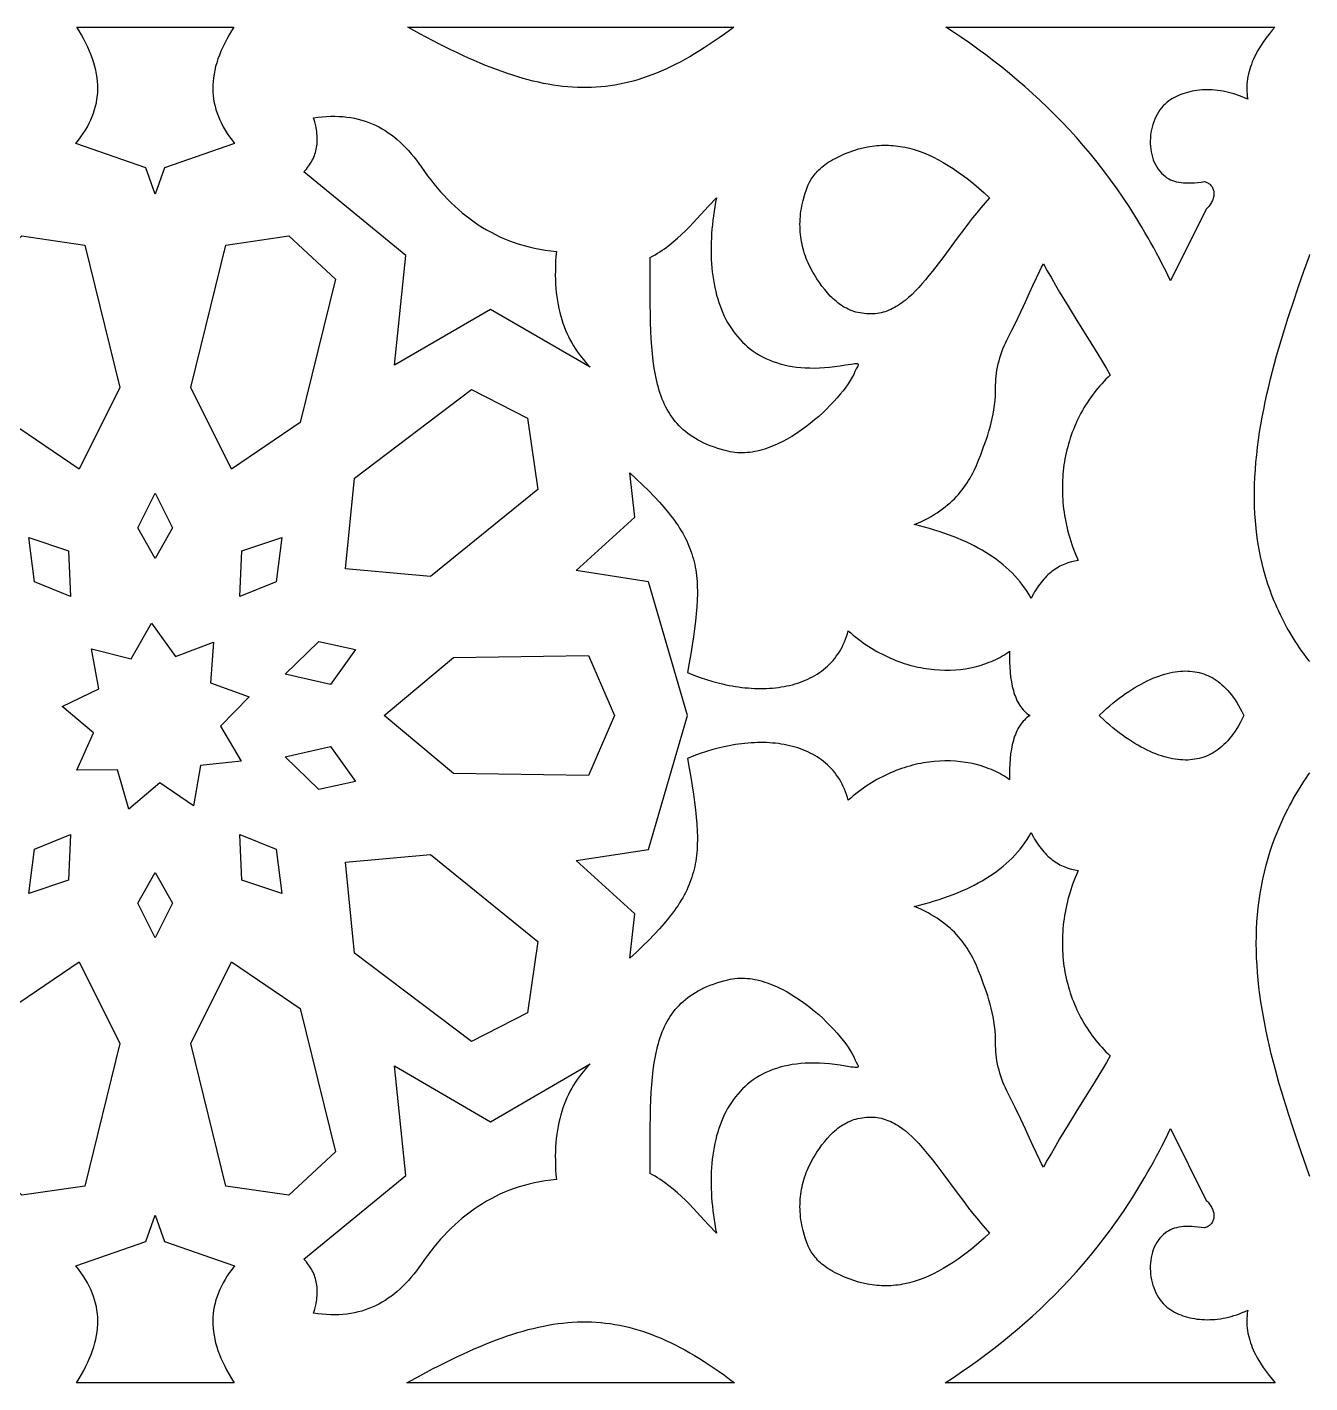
# Model space of a CAD drawing. Extents: x -575 to 575, y -425 to 425.
# Drawn here: x 60.6 to 136.3, y 285 to 365 of the extents above; entities that cross this region are included whole.
import ezdxf

# ---------------------------------------------------------------- set-up
doc = ezdxf.new("R2010")
doc.units = 0
doc.layers.add('LAYER_1', color=18, linetype='CONTINUOUS')

msp = doc.modelspace()

# ---------------------------------------------------------------- linework, layer by layer
at = {"layer": 'LAYER_1'}
for points in [[(72.68, 364.783), (72.535, 364.536), (72.4, 364.293), (72.275, 364.054), (72.161, 363.817), (72.057, 363.583), (71.963, 363.351), (71.879, 363.123), (71.805, 362.897), (71.742, 362.673), (71.688, 362.452), (71.645, 362.232), (71.611, 362.015), (71.588, 361.8), (71.574, 361.587), (71.571, 361.375), (71.578, 361.165), (71.594, 360.957), (71.621, 360.749), (71.657, 360.543), (71.704, 360.339), (71.76, 360.135), (71.826, 359.932), (71.902, 359.73), (71.988, 359.528), (72.083, 359.327), (72.189, 359.127), (72.304, 358.927), (72.429, 358.727), (72.564, 358.527), (72.708, 358.328), (72.863, 358.128), (68.733, 356.693), (68.183, 355.138), (67.632, 356.693), (63.503, 358.128), (63.657, 358.328), (63.801, 358.527), (63.936, 358.727), (64.061, 358.927), (64.176, 359.127), (64.282, 359.327), (64.377, 359.528), (64.463, 359.73), (64.539, 359.932), (64.605, 360.135), (64.662, 360.339), (64.708, 360.543), (64.745, 360.749), (64.771, 360.957), (64.788, 361.165), (64.794, 361.375), (64.791, 361.587), (64.777, 361.8), (64.754, 362.015), (64.721, 362.232), (64.677, 362.452), (64.624, 362.673), (64.56, 362.897), (64.486, 363.123), (64.402, 363.351), (64.308, 363.583), (64.204, 363.817), (64.09, 364.054), (63.965, 364.293), (63.831, 364.536), (63.686, 364.783), (63.55, 365), (72.815, 365)], [(102.04, 364.804), (101.738, 364.583), (101.439, 364.37), (101.142, 364.164), (100.848, 363.966), (100.556, 363.776), (100.267, 363.593), (99.979, 363.418), (99.693, 363.251), (99.41, 363.091), (99.128, 362.938), (98.847, 362.793), (98.568, 362.656), (98.29, 362.525), (98.013, 362.403), (97.738, 362.287), (97.463, 362.179), (97.188, 362.079), (96.915, 361.986), (96.642, 361.9), (96.369, 361.821), (96.096, 361.75), (95.824, 361.685), (95.551, 361.629), (95.278, 361.579), (95.005, 361.536), (94.731, 361.501), (94.457, 361.473), (94.182, 361.452), (93.906, 361.438), (93.629, 361.431), (93.35, 361.431), (93.071, 361.438), (92.79, 361.452), (92.507, 361.473), (92.223, 361.501), (91.937, 361.537), (91.649, 361.579), (91.358, 361.627), (91.066, 361.683), (90.771, 361.746), (90.473, 361.815), (90.173, 361.892), (89.87, 361.975), (89.564, 362.065), (89.256, 362.161), (88.943, 362.265), (88.628, 362.375), (88.309, 362.492), (87.986, 362.615), (87.66, 362.745), (87.33, 362.882), (86.995, 363.025), (86.657, 363.175), (86.314, 363.332), (85.967, 363.495), (85.615, 363.664), (85.259, 363.841), (84.898, 364.023), (84.532, 364.212), (83.784, 364.609), (83.073, 365), (102.302, 365)], [(134.037, 364.817), (133.856, 364.593), (133.679, 364.36), (133.508, 364.119), (133.346, 363.87), (133.193, 363.613), (133.121, 363.482), (133.052, 363.35), (132.986, 363.216), (132.924, 363.08), (132.866, 362.943), (132.812, 362.804), (132.762, 362.664), (132.716, 362.522), (132.676, 362.38), (132.64, 362.236), (132.609, 362.091), (132.584, 361.945), (132.564, 361.797), (132.55, 361.649), (132.542, 361.5), (132.54, 361.35), (132.545, 361.199), (132.557, 361.048), (132.575, 360.896), (132.601, 360.743), (132.439, 360.818), (132.277, 360.887), (132.114, 360.951), (131.952, 361.009), (131.789, 361.062), (131.627, 361.11), (131.466, 361.152), (131.304, 361.189), (131.144, 361.22), (130.984, 361.247), (130.825, 361.268), (130.667, 361.285), (130.511, 361.296), (130.356, 361.303), (130.202, 361.305), (130.05, 361.302), (129.9, 361.294), (129.751, 361.281), (129.605, 361.264), (129.461, 361.243), (129.319, 361.217), (129.18, 361.186), (129.043, 361.152), (128.909, 361.113), (128.778, 361.069), (128.65, 361.022), (128.526, 360.97), (128.404, 360.915), (128.286, 360.855), (128.172, 360.791), (128.061, 360.724), (127.955, 360.653), (127.835, 360.562), (127.722, 360.463), (127.615, 360.355), (127.514, 360.239), (127.421, 360.117), (127.334, 359.987), (127.254, 359.852), (127.18, 359.711), (127.114, 359.565), (127.055, 359.415), (127.003, 359.261), (126.959, 359.104), (126.922, 358.945), (126.892, 358.783), (126.87, 358.62), (126.856, 358.456), (126.849, 358.292), (126.85, 358.128), (126.859, 357.964), (126.877, 357.803), (126.902, 357.643), (126.936, 357.486), (126.978, 357.332), (127.028, 357.181), (127.087, 357.035), (127.154, 356.894), (127.23, 356.758), (127.315, 356.628), (127.409, 356.505), (127.512, 356.389), (127.624, 356.28), (127.745, 356.18), (127.838, 356.115), (127.937, 356.055), (128.043, 356.002), (128.154, 355.955), (128.272, 355.915), (128.396, 355.881), (128.527, 355.853), (128.666, 355.832), (128.811, 355.817), (128.964, 355.808), (129.124, 355.806), (129.292, 355.811), (129.468, 355.821), (129.651, 355.839), (129.844, 355.863), (130.044, 355.893), (130.113, 355.87), (130.178, 355.844), (130.237, 355.815), (130.292, 355.782), (130.342, 355.747), (130.388, 355.708), (130.429, 355.667), (130.466, 355.623), (130.498, 355.576), (130.526, 355.528), (130.549, 355.477), (130.569, 355.425), (130.584, 355.371), (130.595, 355.316), (130.602, 355.259), (130.605, 355.201), (130.604, 355.142), (130.599, 355.083), (130.591, 355.023), (130.578, 354.962), (130.562, 354.901), (130.542, 354.84), (130.519, 354.78), (130.491, 354.719), (130.461, 354.659), (130.427, 354.6), (130.389, 354.541), (130.349, 354.484), (130.304, 354.428), (130.257, 354.373), (130.207, 354.319), (130.153, 354.268), (128.043, 350.035), (127.883, 350.368), (127.722, 350.697), (127.558, 351.023), (127.393, 351.344), (127.226, 351.662), (127.057, 351.976), (126.886, 352.286), (126.714, 352.593), (126.54, 352.895), (126.364, 353.195), (126.186, 353.49), (126.007, 353.783), (125.825, 354.071), (125.642, 354.356), (125.272, 354.917), (124.895, 355.463), (124.511, 355.997), (124.121, 356.518), (123.725, 357.026), (123.323, 357.523), (122.916, 358.007), (122.503, 358.48), (122.084, 358.941), (121.66, 359.392), (121.23, 359.831), (120.796, 360.261), (120.357, 360.68), (119.913, 361.089), (119.464, 361.489), (119.011, 361.88), (118.553, 362.262), (118.091, 362.635), (117.626, 363), (117.156, 363.357), (116.683, 363.706), (116.206, 364.048), (115.725, 364.383), (115.242, 364.711), (114.803, 365), (134.194, 365)], [(79.013, 359.736), (79.248, 359.721), (79.478, 359.698), (79.704, 359.666), (79.925, 359.626), (80.143, 359.577), (80.356, 359.52), (80.565, 359.454), (80.771, 359.381), (80.972, 359.299), (81.17, 359.209), (81.363, 359.112), (81.554, 359.006), (81.74, 358.893), (81.923, 358.772), (82.103, 358.643), (82.279, 358.507), (82.452, 358.363), (82.622, 358.211), (82.789, 358.053), (82.953, 357.887), (83.113, 357.713), (83.271, 357.533), (83.427, 357.345), (83.579, 357.151), (83.729, 356.949), (83.876, 356.741), (84.056, 356.486), (84.238, 356.236), (84.425, 355.992), (84.615, 355.753), (84.809, 355.519), (85.006, 355.291), (85.208, 355.069), (85.414, 354.852), (85.624, 354.642), (85.839, 354.437), (86.058, 354.239), (86.281, 354.047), (86.509, 353.862), (86.742, 353.684), (86.979, 353.512), (87.221, 353.347), (87.468, 353.189), (87.721, 353.039), (87.978, 352.896), (88.24, 352.76), (88.508, 352.632), (88.782, 352.512), (89.061, 352.399), (89.345, 352.295), (89.635, 352.198), (89.931, 352.11), (90.233, 352.031), (90.541, 351.959), (90.855, 351.897), (91.175, 351.843), (91.501, 351.799), (91.834, 351.763), (91.809, 351.472), (91.79, 351.187), (91.778, 350.907), (91.772, 350.632), (91.771, 350.363), (91.777, 350.099), (91.789, 349.841), (91.806, 349.588), (91.83, 349.34), (91.859, 349.097), (91.894, 348.86), (91.934, 348.627), (91.981, 348.399), (92.032, 348.176), (92.089, 347.959), (92.152, 347.745), (92.219, 347.537), (92.293, 347.333), (92.371, 347.134), (92.454, 346.94), (92.543, 346.75), (92.636, 346.565), (92.735, 346.384), (92.838, 346.207), (92.946, 346.035), (93.059, 345.866), (93.177, 345.703), (93.299, 345.543), (93.426, 345.387), (93.557, 345.235), (93.693, 345.088), (93.833, 344.944), (87.947, 348.353), (82.282, 345.061), (82.949, 351.528), (76.951, 356.466), (77.025, 356.547), (77.095, 356.629), (77.161, 356.712), (77.224, 356.796), (77.284, 356.882), (77.339, 356.968), (77.391, 357.056), (77.44, 357.145), (77.484, 357.236), (77.525, 357.327), (77.563, 357.42), (77.597, 357.514), (77.627, 357.609), (77.653, 357.705), (77.676, 357.802), (77.695, 357.901), (77.711, 358.001), (77.723, 358.102), (77.731, 358.204), (77.735, 358.307), (77.736, 358.412), (77.734, 358.518), (77.727, 358.624), (77.717, 358.733), (77.704, 358.842), (77.686, 358.952), (77.665, 359.064), (77.641, 359.177), (77.581, 359.406), (77.506, 359.64), (77.769, 359.679), (78.027, 359.708), (78.281, 359.728), (78.53, 359.74), (78.773, 359.742)], [(111.418, 358.032), (111.555, 358.026), (111.693, 358.016), (111.83, 358.003), (111.968, 357.986), (112.105, 357.966), (112.244, 357.943), (112.382, 357.916), (112.659, 357.852), (112.938, 357.775), (113.218, 357.683), (113.5, 357.578), (113.784, 357.459), (114.069, 357.326), (114.357, 357.18), (114.646, 357.019), (114.939, 356.844), (115.233, 356.656), (115.531, 356.453), (115.831, 356.236), (116.134, 356.005), (116.44, 355.759), (116.75, 355.5), (117.063, 355.226), (117.38, 354.937), (117.119, 354.643), (116.864, 354.345), (116.616, 354.046), (116.375, 353.746), (116.139, 353.446), (115.909, 353.146), (115.462, 352.55), (114.614, 351.4), (114.206, 350.858), (114.005, 350.598), (113.804, 350.346), (113.605, 350.103), (113.405, 349.87), (113.205, 349.648), (113.005, 349.437), (112.803, 349.238), (112.6, 349.052), (112.395, 348.88), (112.291, 348.8), (112.187, 348.723), (112.083, 348.65), (111.977, 348.581), (111.871, 348.516), (111.764, 348.455), (111.656, 348.398), (111.547, 348.346), (111.436, 348.298), (111.325, 348.255), (111.213, 348.216), (111.1, 348.182), (110.985, 348.153), (110.869, 348.128), (110.752, 348.109), (110.633, 348.095), (110.513, 348.086), (110.391, 348.082), (110.254, 348.083), (110.12, 348.09), (109.989, 348.101), (109.862, 348.118), (109.737, 348.139), (109.615, 348.165), (109.495, 348.195), (109.379, 348.231), (109.265, 348.27), (109.153, 348.314), (109.044, 348.362), (108.937, 348.414), (108.833, 348.47), (108.731, 348.53), (108.631, 348.594), (108.533, 348.662), (108.437, 348.733), (108.343, 348.807), (108.251, 348.885), (108.161, 348.967), (108.073, 349.051), (107.986, 349.139), (107.817, 349.322), (107.653, 349.517), (107.495, 349.722), (107.342, 349.936), (107.192, 350.159), (107.03, 350.42), (106.954, 350.552), (106.881, 350.685), (106.812, 350.818), (106.747, 350.952), (106.684, 351.087), (106.626, 351.223), (106.571, 351.36), (106.519, 351.497), (106.472, 351.636), (106.428, 351.775), (106.387, 351.916), (106.351, 352.057), (106.318, 352.199), (106.289, 352.342), (106.265, 352.486), (106.243, 352.631), (106.226, 352.777), (106.213, 352.924), (106.204, 353.072), (106.199, 353.221), (106.198, 353.371), (106.201, 353.522), (106.209, 353.674), (106.22, 353.827), (106.236, 353.981), (106.256, 354.136), (106.28, 354.293), (106.309, 354.45), (106.342, 354.609), (106.379, 354.768), (106.455, 355.06), (106.501, 355.214), (106.553, 355.371), (106.614, 355.532), (106.685, 355.694), (106.767, 355.858), (106.862, 356.023), (106.972, 356.187), (107.032, 356.269), (107.097, 356.351), (107.166, 356.431), (107.239, 356.512), (107.318, 356.591), (107.401, 356.67), (107.489, 356.748), (107.582, 356.825), (107.681, 356.901), (107.785, 356.975), (107.896, 357.049), (108.012, 357.12), (108.134, 357.191), (108.263, 357.259), (108.54, 357.396), (108.817, 357.519), (109.092, 357.629), (109.367, 357.727), (109.641, 357.811), (109.915, 357.881), (110.188, 357.939), (110.325, 357.963), (110.461, 357.983), (110.598, 358), (110.734, 358.014), (110.871, 358.024), (111.008, 358.031), (111.144, 358.035), (111.281, 358.035)], [(101.224, 354.67), (101.177, 354.403), (101.134, 354.136), (101.096, 353.871), (101.063, 353.606), (101.034, 353.343), (101.009, 353.081), (100.989, 352.821), (100.974, 352.562), (100.964, 352.305), (100.958, 352.05), (100.957, 351.797), (100.961, 351.547), (100.97, 351.298), (100.984, 351.052), (101.003, 350.809), (101.027, 350.569), (101.057, 350.331), (101.091, 350.097), (101.131, 349.865), (101.176, 349.638), (101.226, 349.413), (101.282, 349.192), (101.344, 348.976), (101.411, 348.763), (101.483, 348.554), (101.561, 348.349), (101.645, 348.149), (101.734, 347.953), (101.83, 347.762), (101.931, 347.576), (102.038, 347.394), (102.151, 347.218), (102.27, 347.047), (102.395, 346.882), (102.526, 346.722), (102.663, 346.567), (102.807, 346.419), (102.956, 346.276), (103.112, 346.14), (103.275, 346.009), (103.444, 345.885), (103.619, 345.768), (103.801, 345.658), (103.989, 345.554), (104.184, 345.457), (104.386, 345.367), (104.595, 345.285), (104.81, 345.21), (105.032, 345.142), (105.261, 345.083), (105.497, 345.031), (105.74, 344.987), (105.99, 344.951), (106.248, 344.924), (106.512, 344.904), (106.783, 344.894), (107.062, 344.892), (107.348, 344.899), (107.642, 344.915), (107.943, 344.94), (108.251, 344.975), (108.567, 345.019), (108.891, 345.072), (109.218, 345.127), (109.341, 345.145), (109.439, 345.155), (109.515, 345.159), (109.57, 345.155), (109.606, 345.143), (109.618, 345.135), (109.627, 345.124), (109.631, 345.112), (109.632, 345.098), (109.626, 345.063), (109.609, 345.021), (109.584, 344.97), (109.516, 344.844), (109.478, 344.768), (109.44, 344.683), (109.364, 344.519), (109.271, 344.343), (109.161, 344.158), (109.035, 343.964), (108.894, 343.763), (108.738, 343.556), (108.568, 343.345), (108.386, 343.129), (108.191, 342.911), (107.984, 342.692), (107.767, 342.473), (107.539, 342.255), (107.302, 342.039), (107.056, 341.827), (106.802, 341.62), (106.54, 341.418), (106.272, 341.224), (105.998, 341.038), (105.718, 340.862), (105.435, 340.696), (105.147, 340.542), (105.002, 340.47), (104.856, 340.401), (104.71, 340.336), (104.563, 340.275), (104.416, 340.218), (104.268, 340.164), (104.121, 340.115), (103.973, 340.07), (103.825, 340.03), (103.677, 339.994), (103.529, 339.963), (103.381, 339.937), (103.234, 339.916), (103.087, 339.9), (102.941, 339.89), (102.795, 339.885), (102.649, 339.886), (102.505, 339.892), (102.361, 339.905), (102.219, 339.924), (102.077, 339.949), (101.936, 339.98), (101.714, 340.038), (101.499, 340.1), (101.291, 340.166), (101.09, 340.235), (100.897, 340.309), (100.71, 340.386), (100.529, 340.467), (100.356, 340.552), (100.189, 340.641), (100.028, 340.734), (99.873, 340.831), (99.725, 340.931), (99.582, 341.035), (99.446, 341.144), (99.315, 341.256), (99.19, 341.371), (99.07, 341.491), (98.955, 341.615), (98.846, 341.742), (98.742, 341.873), (98.643, 342.008), (98.549, 342.147), (98.46, 342.29), (98.375, 342.436), (98.294, 342.587), (98.218, 342.741), (98.147, 342.899), (98.079, 343.061), (98.016, 343.226), (97.956, 343.396), (97.9, 343.569), (97.848, 343.746), (97.799, 343.927), (97.754, 344.111), (97.712, 344.3), (97.673, 344.492), (97.637, 344.688), (97.604, 344.888), (97.546, 345.299), (97.498, 345.725), (97.46, 346.166), (97.429, 346.622), (97.406, 347.094), (97.389, 347.58), (97.377, 348.082), (97.369, 348.598), (97.365, 349.13), (97.359, 351.405), (97.508, 351.486), (97.653, 351.57), (97.796, 351.657), (97.936, 351.746), (98.073, 351.838), (98.207, 351.932), (98.47, 352.128), (98.724, 352.332), (98.97, 352.544), (99.21, 352.764), (99.446, 352.99), (99.677, 353.221), (99.905, 353.458), (100.357, 353.943), (100.811, 354.438), (101.275, 354.937)], [(64.031, 352.146), (66.095, 343.742), (63.69, 338.92), (59.643, 341.686), (57.549, 350.131), (60.305, 352.684)], [(78.816, 350.131), (76.722, 341.686), (72.676, 338.92), (70.271, 343.742), (72.334, 352.146), (76.06, 352.684)], [(120.782, 350.623), (121.019, 350.206), (121.261, 349.789), (121.509, 349.37), (122.016, 348.534), (122.53, 347.701), (123.547, 346.059), (124.031, 345.257), (124.264, 344.863), (124.489, 344.474), (124.36, 344.35), (124.234, 344.225), (124.11, 344.096), (123.99, 343.966), (123.872, 343.833), (123.757, 343.698), (123.645, 343.561), (123.536, 343.421), (123.429, 343.28), (123.326, 343.136), (123.225, 342.99), (123.128, 342.842), (123.033, 342.693), (122.941, 342.541), (122.853, 342.388), (122.767, 342.232), (122.684, 342.075), (122.605, 341.917), (122.528, 341.756), (122.455, 341.594), (122.385, 341.431), (122.318, 341.265), (122.254, 341.099), (122.193, 340.931), (122.136, 340.761), (122.081, 340.59), (122.03, 340.418), (121.982, 340.245), (121.938, 340.07), (121.897, 339.894), (121.859, 339.717), (121.824, 339.539), (121.793, 339.36), (121.765, 339.18), (121.741, 338.999), (121.72, 338.817), (121.702, 338.634), (121.688, 338.45), (121.677, 338.266), (121.67, 338.081), (121.667, 337.895), (121.667, 337.709), (121.67, 337.522), (121.677, 337.334), (121.688, 337.146), (121.702, 336.958), (121.72, 336.769), (121.742, 336.579), (121.767, 336.39), (121.796, 336.2), (121.828, 336.01), (121.865, 335.82), (121.905, 335.629), (121.949, 335.439), (121.997, 335.248), (122.048, 335.058), (122.104, 334.868), (122.163, 334.677), (122.226, 334.487), (122.293, 334.297), (122.364, 334.107), (122.439, 333.918), (122.518, 333.729), (122.6, 333.54), (122.397, 333.504), (122.198, 333.457), (122.001, 333.398), (121.904, 333.364), (121.808, 333.327), (121.713, 333.287), (121.619, 333.243), (121.526, 333.196), (121.434, 333.145), (121.342, 333.091), (121.252, 333.033), (121.163, 332.972), (121.075, 332.907), (120.988, 332.838), (120.902, 332.765), (120.817, 332.688), (120.733, 332.608), (120.651, 332.523), (120.569, 332.434), (120.489, 332.341), (120.41, 332.244), (120.332, 332.143), (120.256, 332.037), (120.18, 331.927), (120.106, 331.812), (120.034, 331.692), (119.962, 331.568), (119.892, 331.439), (119.824, 331.306), (119.708, 331.51), (119.585, 331.709), (119.455, 331.904), (119.319, 332.093), (119.175, 332.278), (119.024, 332.459), (118.867, 332.634), (118.703, 332.805), (118.532, 332.971), (118.355, 333.133), (118.171, 333.291), (117.981, 333.444), (117.785, 333.593), (117.582, 333.737), (117.373, 333.877), (117.158, 334.013), (116.936, 334.145), (116.709, 334.273), (116.476, 334.396), (116.237, 334.516), (115.992, 334.632), (115.741, 334.743), (115.485, 334.851), (115.223, 334.955), (114.956, 335.055), (114.683, 335.152), (114.405, 335.245), (114.122, 335.334), (113.834, 335.42), (113.54, 335.502), (113.241, 335.581), (112.937, 335.656), (113.154, 335.748), (113.362, 335.842), (113.562, 335.94), (113.755, 336.04), (113.94, 336.143), (114.118, 336.248), (114.289, 336.357), (114.453, 336.467), (114.61, 336.581), (114.761, 336.697), (114.905, 336.815), (115.044, 336.936), (115.176, 337.058), (115.303, 337.184), (115.424, 337.311), (115.541, 337.441), (115.652, 337.573), (115.758, 337.707), (115.86, 337.842), (115.957, 337.98), (116.05, 338.12), (116.139, 338.262), (116.224, 338.405), (116.306, 338.55), (116.384, 338.697), (116.459, 338.846), (116.599, 339.148), (116.73, 339.456), (116.852, 339.77), (117.025, 340.238), (117.189, 340.703), (117.267, 340.937), (117.34, 341.174), (117.409, 341.413), (117.473, 341.657), (117.532, 341.906), (117.584, 342.162), (117.629, 342.425), (117.668, 342.696), (117.698, 342.977), (117.719, 343.269), (117.732, 343.572), (117.735, 343.888), (117.738, 344.062), (117.747, 344.238), (117.763, 344.415), (117.785, 344.594), (117.813, 344.773), (117.847, 344.952), (117.887, 345.132), (117.933, 345.312), (117.984, 345.491), (118.039, 345.669), (118.1, 345.846), (118.166, 346.021), (118.236, 346.194), (118.311, 346.365), (118.389, 346.533), (118.472, 346.699), (118.686, 347.119), (118.88, 347.508), (119.216, 348.202), (119.495, 348.802), (119.732, 349.325), (119.942, 349.792), (120.138, 350.22), (120.338, 350.629), (120.442, 350.832), (120.554, 351.038)], [(90.125, 341.927), (90.742, 337.728), (84.406, 332.593), (79.397, 333.05), (79.921, 338.405), (86.828, 343.627)], [(96.56, 338.344), (96.931, 337.989), (97.278, 337.644), (97.603, 337.31), (97.905, 336.984), (98.186, 336.666), (98.446, 336.354), (98.567, 336.2), (98.684, 336.047), (98.796, 335.895), (98.903, 335.744), (99.005, 335.594), (99.102, 335.444), (99.194, 335.294), (99.282, 335.144), (99.365, 334.995), (99.443, 334.845), (99.517, 334.695), (99.586, 334.545), (99.651, 334.394), (99.712, 334.242), (99.768, 334.089), (99.82, 333.935), (99.868, 333.78), (99.912, 333.623), (99.952, 333.465), (99.988, 333.305), (100.02, 333.143), (100.049, 332.98), (100.073, 332.814), (100.094, 332.645), (100.112, 332.475), (100.125, 332.301), (100.136, 332.125), (100.142, 331.946), (100.146, 331.763), (100.146, 331.577), (100.137, 331.196), (100.115, 330.799), (100.082, 330.386), (100.037, 329.955), (99.981, 329.506), (99.915, 329.036), (99.839, 328.546), (99.754, 328.032), (99.66, 327.495), (99.558, 326.933), (99.933, 326.781), (100.309, 326.641), (100.688, 326.514), (101.068, 326.401), (101.447, 326.3), (101.637, 326.255), (101.827, 326.214), (102.016, 326.176), (102.205, 326.141), (102.393, 326.11), (102.581, 326.082), (102.768, 326.058), (102.954, 326.037), (103.139, 326.02), (103.324, 326.007), (103.507, 325.997), (103.689, 325.991), (103.87, 325.989), (104.049, 325.99), (104.228, 325.995), (104.404, 326.004), (104.579, 326.017), (104.752, 326.034), (104.924, 326.054), (105.093, 326.078), (105.26, 326.106), (105.426, 326.139), (105.589, 326.175), (105.75, 326.215), (105.908, 326.259), (106.064, 326.307), (106.218, 326.359), (106.368, 326.415), (106.516, 326.476), (106.661, 326.54), (106.804, 326.609), (106.943, 326.682), (107.079, 326.759), (107.212, 326.84), (107.341, 326.925), (107.467, 327.015), (107.589, 327.109), (107.708, 327.208), (107.823, 327.311), (107.935, 327.418), (108.042, 327.529), (108.146, 327.646), (108.245, 327.766), (108.34, 327.891), (108.431, 328.021), (108.518, 328.155), (108.6, 328.294), (108.678, 328.437), (108.751, 328.585), (108.819, 328.737), (108.882, 328.894), (108.941, 329.056), (108.994, 329.223), (109.043, 329.394), (109.191, 329.264), (109.341, 329.137), (109.492, 329.015), (109.644, 328.897), (109.797, 328.782), (109.951, 328.672), (110.107, 328.565), (110.263, 328.463), (110.419, 328.364), (110.577, 328.269), (110.735, 328.178), (110.894, 328.091), (111.054, 328.007), (111.214, 327.928), (111.374, 327.852), (111.535, 327.779), (111.696, 327.711), (111.858, 327.646), (112.019, 327.584), (112.181, 327.527), (112.343, 327.473), (112.505, 327.422), (112.667, 327.375), (112.829, 327.331), (112.991, 327.291), (113.152, 327.255), (113.314, 327.222), (113.475, 327.192), (113.796, 327.143), (114.114, 327.107), (114.431, 327.084), (114.744, 327.074), (115.054, 327.076), (115.36, 327.092), (115.662, 327.119), (115.959, 327.159), (116.25, 327.211), (116.536, 327.275), (116.815, 327.35), (117.088, 327.436), (117.353, 327.534), (117.483, 327.587), (117.611, 327.642), (117.736, 327.7), (117.86, 327.761), (117.982, 327.825), (118.101, 327.891), (118.218, 327.96), (118.332, 328.032), (118.444, 328.106), (118.554, 328.182), (118.548, 327.861), (118.55, 327.547), (118.563, 327.24), (118.585, 326.943), (118.617, 326.656), (118.66, 326.379), (118.685, 326.245), (118.713, 326.114), (118.745, 325.986), (118.779, 325.862), (118.815, 325.74), (118.855, 325.623), (118.898, 325.509), (118.944, 325.398), (118.993, 325.291), (119.045, 325.189), (119.101, 325.09), (119.159, 324.996), (119.221, 324.905), (119.287, 324.82), (119.355, 324.738), (119.427, 324.662), (119.503, 324.59), (119.582, 324.522), (119.664, 324.46), (119.751, 324.403), (119.774, 324.403), (119.763, 324.396), (119.774, 324.388), (119.751, 324.388), (119.664, 324.331), (119.582, 324.269), (119.503, 324.202), (119.427, 324.13), (119.355, 324.053), (119.287, 323.972), (119.221, 323.886), (119.159, 323.796), (119.101, 323.701), (119.045, 323.603), (118.993, 323.5), (118.944, 323.393), (118.898, 323.283), (118.855, 323.169), (118.815, 323.051), (118.779, 322.93), (118.745, 322.805), (118.713, 322.677), (118.685, 322.546), (118.66, 322.412), (118.617, 322.136), (118.585, 321.848), (118.563, 321.551), (118.55, 321.245), (118.548, 320.931), (118.554, 320.61), (118.444, 320.686), (118.332, 320.76), (118.218, 320.831), (118.101, 320.9), (117.982, 320.966), (117.86, 321.03), (117.736, 321.091), (117.611, 321.149), (117.483, 321.205), (117.353, 321.258), (117.088, 321.355), (116.815, 321.442), (116.536, 321.517), (116.25, 321.58), (115.959, 321.632), (115.662, 321.672), (115.36, 321.7), (115.054, 321.715), (114.744, 321.718), (114.431, 321.708), (114.114, 321.685), (113.796, 321.649), (113.475, 321.6), (113.314, 321.57), (113.152, 321.537), (112.991, 321.5), (112.829, 321.46), (112.667, 321.416), (112.505, 321.369), (112.343, 321.319), (112.181, 321.265), (112.019, 321.207), (111.858, 321.146), (111.696, 321.081), (111.535, 321.012), (111.374, 320.94), (111.214, 320.864), (111.054, 320.784), (110.894, 320.701), (110.735, 320.613), (110.577, 320.522), (110.419, 320.427), (110.263, 320.329), (110.107, 320.226), (109.951, 320.12), (109.797, 320.009), (109.644, 319.895), (109.492, 319.776), (109.341, 319.654), (109.191, 319.528), (109.043, 319.397), (108.994, 319.568), (108.941, 319.735), (108.882, 319.897), (108.819, 320.054), (108.751, 320.207), (108.678, 320.355), (108.6, 320.498), (108.518, 320.637), (108.431, 320.771), (108.34, 320.9), (108.245, 321.025), (108.146, 321.146), (108.042, 321.262), (107.935, 321.374), (107.823, 321.481), (107.708, 321.584), (107.589, 321.682), (107.467, 321.776), (107.341, 321.866), (107.212, 321.952), (107.079, 322.033), (106.943, 322.11), (106.804, 322.183), (106.661, 322.251), (106.516, 322.316), (106.368, 322.376), (106.218, 322.432), (106.064, 322.485), (105.908, 322.533), (105.75, 322.577), (105.589, 322.617), (105.426, 322.653), (105.26, 322.685), (105.093, 322.713), (104.924, 322.737), (104.752, 322.758), (104.579, 322.774), (104.404, 322.787), (104.228, 322.796), (104.049, 322.801), (103.87, 322.803), (103.689, 322.8), (103.507, 322.794), (103.324, 322.784), (103.139, 322.771), (102.954, 322.754), (102.768, 322.734), (102.581, 322.709), (102.393, 322.682), (102.205, 322.651), (102.016, 322.616), (101.827, 322.578), (101.637, 322.536), (101.447, 322.491), (101.068, 322.391), (100.688, 322.277), (100.309, 322.15), (99.933, 322.011), (99.558, 321.858), (99.66, 321.296), (99.754, 320.759), (99.839, 320.246), (99.915, 319.755), (99.981, 319.286), (100.037, 318.836), (100.082, 318.406), (100.115, 317.993), (100.137, 317.596), (100.146, 317.214), (100.146, 317.028), (100.142, 316.846), (100.136, 316.667), (100.125, 316.49), (100.112, 316.317), (100.094, 316.146), (100.073, 315.978), (100.049, 315.812), (100.02, 315.648), (99.988, 315.486), (99.952, 315.327), (99.912, 315.168), (99.868, 315.012), (99.82, 314.857), (99.768, 314.703), (99.712, 314.55), (99.651, 314.398), (99.586, 314.247), (99.517, 314.096), (99.443, 313.946), (99.365, 313.797), (99.282, 313.647), (99.194, 313.498), (99.102, 313.348), (99.005, 313.198), (98.903, 313.047), (98.796, 312.896), (98.684, 312.744), (98.567, 312.591), (98.446, 312.437), (98.186, 312.126), (97.905, 311.807), (97.603, 311.482), (97.278, 311.147), (96.931, 310.803), (96.56, 310.447), (96.166, 310.079), (96.452, 312.701), (93.008, 315.84), (97.256, 316.502), (99.567, 324.396), (97.256, 332.289), (93.008, 332.952), (96.452, 336.09), (96.166, 338.713)], [(69.203, 335.463), (68.183, 333.656), (67.163, 335.463), (68.183, 337.515)], [(63.071, 334.113), (63.191, 331.424), (61.062, 332.282), (60.725, 334.889)], [(75.303, 332.282), (73.174, 331.424), (73.294, 334.113), (75.64, 334.889)], [(69.365, 327.884), (71.624, 328.717), (71.448, 326.315), (73.714, 325.501), (72.036, 323.775), (73.248, 321.694), (70.853, 321.451), (70.444, 319.078), (68.452, 320.431), (66.614, 318.876), (65.958, 321.192), (63.55, 321.182), (64.536, 323.379), (62.685, 324.919), (64.853, 325.967), (64.425, 328.337), (66.76, 327.747), (67.956, 329.836)], [(79.986, 328.286), (78.52, 326.23), (75.84, 326.838), (77.824, 328.761)], [(95.265, 324.396), (93.725, 320.864), (85.768, 320.968), (81.678, 324.396), (85.768, 327.823), (93.725, 327.927)], [(129.066, 327.02), (129.207, 327.012), (129.345, 326.999), (129.48, 326.98), (129.614, 326.955), (129.745, 326.926), (129.874, 326.89), (130.001, 326.85), (130.127, 326.803), (130.25, 326.751), (130.373, 326.693), (130.494, 326.629), (130.613, 326.559), (130.732, 326.483), (130.849, 326.4), (130.965, 326.31), (131.08, 326.214), (131.194, 326.11), (131.307, 325.999), (131.418, 325.88), (131.528, 325.753), (131.637, 325.618), (131.744, 325.475), (131.849, 325.323), (131.953, 325.164), (132.055, 324.995), (132.154, 324.818), (132.251, 324.632), (132.346, 324.436), (132.364, 324.396), (132.346, 324.355), (132.251, 324.16), (132.154, 323.974), (132.055, 323.796), (131.953, 323.628), (131.849, 323.468), (131.744, 323.317), (131.637, 323.174), (131.528, 323.039), (131.418, 322.912), (131.307, 322.793), (131.194, 322.682), (131.08, 322.578), (130.965, 322.481), (130.849, 322.391), (130.732, 322.308), (130.613, 322.232), (130.494, 322.162), (130.373, 322.098), (130.25, 322.04), (130.127, 321.988), (130.001, 321.942), (129.874, 321.901), (129.745, 321.866), (129.614, 321.836), (129.48, 321.812), (129.345, 321.793), (129.207, 321.779), (129.066, 321.771), (128.923, 321.769), (128.777, 321.772), (128.629, 321.781), (128.478, 321.796), (128.325, 321.816), (128.168, 321.842), (128.01, 321.875), (127.849, 321.913), (127.686, 321.958), (127.52, 322.008), (127.352, 322.065), (127.182, 322.128), (127.01, 322.197), (126.837, 322.273), (126.661, 322.355), (126.484, 322.443), (126.306, 322.537), (126.126, 322.638), (125.945, 322.745), (125.762, 322.858), (125.579, 322.978), (125.394, 323.103), (125.209, 323.235), (125.023, 323.373), (124.837, 323.517), (124.65, 323.668), (124.463, 323.824), (124.275, 323.987), (124.088, 324.155), (123.9, 324.329), (123.831, 324.396), (123.9, 324.462), (124.088, 324.636), (124.275, 324.805), (124.463, 324.967), (124.65, 325.124), (124.837, 325.274), (125.023, 325.418), (125.209, 325.556), (125.394, 325.688), (125.579, 325.814), (125.762, 325.933), (125.945, 326.047), (126.126, 326.154), (126.306, 326.254), (126.484, 326.349), (126.661, 326.437), (126.837, 326.519), (127.01, 326.594), (127.182, 326.663), (127.352, 326.726), (127.52, 326.783), (127.686, 326.834), (127.849, 326.878), (128.01, 326.917), (128.168, 326.949), (128.325, 326.975), (128.478, 326.996), (128.629, 327.01), (128.777, 327.019), (128.923, 327.023)], [(79.986, 320.505), (77.824, 320.031), (75.84, 321.953), (78.52, 322.561)], [(119.892, 317.352), (119.962, 317.223), (120.034, 317.099), (120.106, 316.98), (120.18, 316.865), (120.256, 316.755), (120.332, 316.649), (120.41, 316.547), (120.489, 316.45), (120.569, 316.357), (120.651, 316.268), (120.733, 316.184), (120.817, 316.103), (120.902, 316.026), (120.988, 315.954), (121.075, 315.885), (121.163, 315.82), (121.252, 315.758), (121.342, 315.701), (121.434, 315.646), (121.526, 315.596), (121.619, 315.549), (121.713, 315.505), (121.808, 315.464), (121.904, 315.427), (122.001, 315.393), (122.198, 315.334), (122.397, 315.287), (122.6, 315.252), (122.518, 315.063), (122.439, 314.874), (122.364, 314.684), (122.293, 314.495), (122.226, 314.305), (122.163, 314.114), (122.104, 313.924), (122.048, 313.734), (121.997, 313.543), (121.949, 313.353), (121.905, 313.162), (121.865, 312.972), (121.828, 312.782), (121.796, 312.591), (121.767, 312.402), (121.742, 312.212), (121.72, 312.023), (121.702, 311.834), (121.688, 311.645), (121.677, 311.457), (121.67, 311.27), (121.667, 311.083), (121.667, 310.896), (121.67, 310.711), (121.677, 310.525), (121.688, 310.341), (121.702, 310.157), (121.72, 309.975), (121.741, 309.793), (121.765, 309.612), (121.793, 309.432), (121.824, 309.252), (121.859, 309.074), (121.897, 308.897), (121.938, 308.722), (121.982, 308.547), (122.03, 308.373), (122.081, 308.201), (122.136, 308.03), (122.193, 307.861), (122.254, 307.693), (122.318, 307.526), (122.385, 307.361), (122.455, 307.197), (122.528, 307.035), (122.605, 306.875), (122.684, 306.716), (122.767, 306.559), (122.853, 306.404), (122.941, 306.25), (123.033, 306.099), (123.128, 305.949), (123.225, 305.801), (123.326, 305.656), (123.429, 305.512), (123.536, 305.37), (123.645, 305.231), (123.757, 305.094), (123.872, 304.958), (123.99, 304.826), (124.11, 304.695), (124.234, 304.567), (124.36, 304.441), (124.489, 304.318), (124.264, 303.928), (124.031, 303.534), (123.547, 302.733), (122.53, 301.09), (122.016, 300.257), (121.509, 299.421), (121.261, 299.003), (121.019, 298.585), (120.782, 298.169), (120.554, 297.753), (120.442, 297.959), (120.338, 298.162), (120.138, 298.572), (119.942, 299), (119.732, 299.466), (119.495, 299.99), (119.216, 300.589), (118.88, 301.284), (118.686, 301.673), (118.472, 302.093), (118.389, 302.258), (118.311, 302.426), (118.236, 302.597), (118.166, 302.771), (118.1, 302.946), (118.039, 303.123), (117.984, 303.301), (117.933, 303.48), (117.887, 303.659), (117.847, 303.839), (117.813, 304.019), (117.785, 304.198), (117.763, 304.376), (117.747, 304.554), (117.738, 304.73), (117.735, 304.904), (117.732, 305.219), (117.719, 305.522), (117.698, 305.814), (117.668, 306.095), (117.629, 306.366), (117.584, 306.63), (117.532, 306.885), (117.473, 307.134), (117.409, 307.378), (117.34, 307.618), (117.267, 307.854), (117.189, 308.088), (117.025, 308.553), (116.852, 309.022), (116.73, 309.335), (116.599, 309.643), (116.459, 309.945), (116.384, 310.094), (116.306, 310.241), (116.224, 310.386), (116.139, 310.53), (116.05, 310.671), (115.957, 310.811), (115.86, 310.949), (115.758, 311.085), (115.652, 311.219), (115.541, 311.351), (115.424, 311.48), (115.303, 311.608), (115.176, 311.733), (115.044, 311.856), (114.905, 311.977), (114.761, 312.095), (114.61, 312.211), (114.453, 312.324), (114.289, 312.435), (114.118, 312.543), (113.94, 312.649), (113.755, 312.752), (113.562, 312.852), (113.362, 312.949), (113.154, 313.044), (112.937, 313.135), (113.241, 313.211), (113.54, 313.289), (113.834, 313.372), (114.122, 313.457), (114.405, 313.547), (114.683, 313.639), (114.956, 313.736), (115.223, 313.836), (115.485, 313.94), (115.741, 314.048), (115.992, 314.16), (116.237, 314.276), (116.476, 314.395), (116.709, 314.519), (116.936, 314.647), (117.158, 314.778), (117.373, 314.914), (117.582, 315.054), (117.785, 315.199), (117.981, 315.348), (118.171, 315.501), (118.355, 315.658), (118.532, 315.82), (118.703, 315.986), (118.867, 316.157), (119.024, 316.333), (119.175, 316.513), (119.319, 316.698), (119.455, 316.888), (119.585, 317.082), (119.708, 317.281), (119.824, 317.486)], [(63.071, 314.678), (60.725, 313.902), (61.062, 316.51), (63.191, 317.368)], [(75.303, 316.51), (75.64, 313.902), (73.294, 314.678), (73.174, 317.368)], [(90.742, 311.064), (90.125, 306.865), (86.828, 305.164), (79.921, 310.387), (79.397, 315.741), (84.406, 316.199)], [(69.203, 313.328), (68.183, 311.276), (67.163, 313.328), (68.183, 315.136)], [(66.095, 305.049), (64.031, 296.645), (60.305, 296.107), (57.549, 298.66), (59.643, 307.106), (63.69, 309.872)], [(76.722, 307.106), (78.816, 298.66), (76.06, 296.107), (72.334, 296.645), (70.271, 305.049), (72.676, 309.872)], [(102.941, 308.902), (103.087, 308.891), (103.234, 308.876), (103.381, 308.855), (103.529, 308.829), (103.677, 308.798), (103.825, 308.762), (103.973, 308.721), (104.121, 308.676), (104.268, 308.627), (104.416, 308.574), (104.563, 308.516), (104.71, 308.455), (104.856, 308.39), (105.002, 308.321), (105.147, 308.249), (105.435, 308.096), (105.718, 307.93), (105.998, 307.753), (106.272, 307.567), (106.54, 307.373), (106.802, 307.172), (107.056, 306.964), (107.302, 306.752), (107.539, 306.536), (107.767, 306.318), (107.984, 306.099), (108.191, 305.88), (108.386, 305.662), (108.568, 305.447), (108.738, 305.235), (108.894, 305.028), (109.035, 304.827), (109.161, 304.634), (109.271, 304.448), (109.364, 304.273), (109.44, 304.108), (109.478, 304.024), (109.516, 303.948), (109.584, 303.821), (109.609, 303.771), (109.626, 303.728), (109.632, 303.694), (109.631, 303.679), (109.627, 303.667), (109.618, 303.657), (109.606, 303.648), (109.57, 303.637), (109.515, 303.633), (109.439, 303.636), (109.341, 303.647), (109.218, 303.664), (108.891, 303.719), (108.567, 303.773), (108.251, 303.817), (107.943, 303.851), (107.642, 303.876), (107.348, 303.892), (107.062, 303.899), (106.783, 303.898), (106.512, 303.887), (106.248, 303.868), (105.99, 303.84), (105.74, 303.805), (105.497, 303.761), (105.261, 303.709), (105.032, 303.649), (104.81, 303.582), (104.595, 303.507), (104.386, 303.424), (104.184, 303.335), (103.989, 303.238), (103.801, 303.134), (103.619, 303.023), (103.444, 302.906), (103.275, 302.782), (103.112, 302.652), (102.956, 302.515), (102.807, 302.373), (102.663, 302.224), (102.526, 302.07), (102.395, 301.91), (102.27, 301.744), (102.151, 301.573), (102.038, 301.397), (101.931, 301.216), (101.83, 301.029), (101.734, 300.838), (101.645, 300.643), (101.561, 300.442), (101.483, 300.238), (101.411, 300.029), (101.344, 299.816), (101.282, 299.599), (101.226, 299.378), (101.176, 299.154), (101.131, 298.926), (101.091, 298.695), (101.057, 298.46), (101.027, 298.223), (101.003, 297.982), (100.984, 297.739), (100.97, 297.493), (100.961, 297.245), (100.957, 296.994), (100.958, 296.741), (100.964, 296.486), (100.974, 296.229), (100.989, 295.97), (101.009, 295.71), (101.034, 295.448), (101.063, 295.185), (101.096, 294.921), (101.134, 294.655), (101.177, 294.389), (101.224, 294.122), (101.275, 293.854), (100.811, 294.354), (100.357, 294.849), (99.905, 295.334), (99.677, 295.57), (99.446, 295.802), (99.21, 296.028), (98.97, 296.247), (98.724, 296.459), (98.47, 296.664), (98.207, 296.859), (98.073, 296.954), (97.936, 297.045), (97.796, 297.135), (97.653, 297.221), (97.508, 297.305), (97.359, 297.386), (97.365, 299.662), (97.369, 300.193), (97.377, 300.71), (97.389, 301.211), (97.406, 301.698), (97.429, 302.169), (97.46, 302.626), (97.498, 303.067), (97.546, 303.493), (97.604, 303.904), (97.637, 304.104), (97.673, 304.3), (97.712, 304.492), (97.754, 304.68), (97.799, 304.865), (97.848, 305.046), (97.9, 305.223), (97.956, 305.396), (98.016, 305.565), (98.079, 305.731), (98.147, 305.893), (98.218, 306.051), (98.294, 306.205), (98.375, 306.355), (98.46, 306.502), (98.549, 306.644), (98.643, 306.783), (98.742, 306.918), (98.846, 307.049), (98.955, 307.177), (99.07, 307.3), (99.19, 307.42), (99.315, 307.536), (99.446, 307.648), (99.582, 307.756), (99.725, 307.86), (99.873, 307.961), (100.028, 308.057), (100.189, 308.15), (100.356, 308.239), (100.529, 308.324), (100.71, 308.405), (100.897, 308.483), (101.09, 308.556), (101.291, 308.626), (101.499, 308.691), (101.714, 308.753), (101.936, 308.811), (102.077, 308.843), (102.219, 308.868), (102.361, 308.887), (102.505, 308.899), (102.649, 308.906), (102.795, 308.907)], [(93.693, 303.704), (93.557, 303.556), (93.426, 303.404), (93.299, 303.249), (93.177, 303.089), (93.059, 302.925), (92.946, 302.757), (92.838, 302.585), (92.735, 302.408), (92.636, 302.227), (92.543, 302.041), (92.454, 301.852), (92.371, 301.657), (92.293, 301.458), (92.219, 301.254), (92.152, 301.046), (92.089, 300.833), (92.032, 300.615), (91.981, 300.392), (91.934, 300.165), (91.894, 299.932), (91.859, 299.694), (91.83, 299.451), (91.806, 299.204), (91.789, 298.95), (91.777, 298.692), (91.771, 298.428), (91.772, 298.159), (91.778, 297.885), (91.79, 297.605), (91.809, 297.32), (91.834, 297.028), (91.501, 296.993), (91.175, 296.948), (90.855, 296.895), (90.541, 296.832), (90.233, 296.761), (89.931, 296.681), (89.635, 296.593), (89.345, 296.497), (89.061, 296.392), (88.782, 296.28), (88.508, 296.16), (88.24, 296.031), (87.978, 295.896), (87.721, 295.753), (87.468, 295.602), (87.221, 295.444), (86.979, 295.28), (86.742, 295.108), (86.509, 294.929), (86.281, 294.744), (86.058, 294.552), (85.839, 294.354), (85.624, 294.15), (85.414, 293.939), (85.208, 293.723), (85.006, 293.501), (84.809, 293.272), (84.615, 293.039), (84.425, 292.8), (84.238, 292.555), (84.056, 292.305), (83.876, 292.051), (83.729, 291.842), (83.579, 291.641), (83.427, 291.446), (83.271, 291.259), (83.113, 291.078), (82.953, 290.905), (82.789, 290.739), (82.622, 290.58), (82.452, 290.429), (82.279, 290.285), (82.103, 290.148), (81.923, 290.02), (81.74, 289.899), (81.554, 289.785), (81.363, 289.68), (81.17, 289.582), (80.972, 289.492), (80.771, 289.411), (80.565, 289.337), (80.356, 289.272), (80.143, 289.215), (79.925, 289.166), (79.704, 289.125), (79.478, 289.093), (79.248, 289.07), (79.013, 289.055), (78.773, 289.049), (78.53, 289.052), (78.281, 289.063), (78.027, 289.084), (77.769, 289.113), (77.506, 289.151), (77.581, 289.385), (77.641, 289.615), (77.665, 289.727), (77.686, 289.839), (77.704, 289.95), (77.717, 290.059), (77.727, 290.167), (77.734, 290.274), (77.736, 290.38), (77.735, 290.484), (77.731, 290.588), (77.723, 290.69), (77.711, 290.791), (77.695, 290.89), (77.676, 290.989), (77.653, 291.087), (77.627, 291.183), (77.597, 291.278), (77.563, 291.372), (77.525, 291.464), (77.484, 291.556), (77.44, 291.646), (77.391, 291.735), (77.339, 291.823), (77.284, 291.91), (77.224, 291.995), (77.161, 292.08), (77.095, 292.163), (77.025, 292.245), (76.951, 292.326), (82.949, 297.264), (82.282, 303.73), (87.947, 300.438), (93.833, 303.848)], [(110.513, 300.706), (110.633, 300.697), (110.752, 300.683), (110.869, 300.663), (110.985, 300.639), (111.1, 300.61), (111.213, 300.576), (111.325, 300.537), (111.436, 300.493), (111.547, 300.445), (111.656, 300.393), (111.764, 300.336), (111.871, 300.275), (111.977, 300.21), (112.083, 300.141), (112.187, 300.068), (112.291, 299.992), (112.395, 299.911), (112.6, 299.739), (112.803, 299.553), (113.005, 299.355), (113.205, 299.144), (113.405, 298.922), (113.605, 298.689), (113.804, 298.446), (114.005, 298.194), (114.206, 297.933), (114.614, 297.391), (115.462, 296.241), (115.909, 295.646), (116.139, 295.346), (116.375, 295.045), (116.616, 294.745), (116.864, 294.446), (117.119, 294.149), (117.38, 293.854), (117.063, 293.566), (116.75, 293.292), (116.44, 293.032), (116.134, 292.787), (115.831, 292.556), (115.531, 292.339), (115.233, 292.136), (114.939, 291.947), (114.646, 291.772), (114.357, 291.612), (114.069, 291.465), (113.784, 291.332), (113.5, 291.213), (113.218, 291.108), (112.938, 291.017), (112.659, 290.939), (112.382, 290.876), (112.244, 290.849), (112.105, 290.825), (111.968, 290.805), (111.83, 290.789), (111.693, 290.776), (111.555, 290.766), (111.418, 290.759), (111.281, 290.756), (111.144, 290.757), (111.008, 290.76), (110.871, 290.767), (110.734, 290.778), (110.598, 290.791), (110.461, 290.809), (110.325, 290.829), (110.188, 290.853), (109.915, 290.91), (109.641, 290.981), (109.367, 291.065), (109.092, 291.162), (108.817, 291.272), (108.54, 291.396), (108.263, 291.532), (108.134, 291.601), (108.012, 291.671), (107.896, 291.743), (107.785, 291.816), (107.681, 291.891), (107.582, 291.966), (107.489, 292.043), (107.401, 292.121), (107.318, 292.2), (107.239, 292.28), (107.166, 292.36), (107.097, 292.441), (107.032, 292.522), (106.972, 292.604), (106.862, 292.769), (106.767, 292.933), (106.685, 293.097), (106.614, 293.26), (106.553, 293.42), (106.501, 293.578), (106.455, 293.731), (106.379, 294.023), (106.342, 294.183), (106.309, 294.341), (106.28, 294.499), (106.256, 294.655), (106.236, 294.81), (106.22, 294.965), (106.209, 295.118), (106.201, 295.27), (106.198, 295.421), (106.199, 295.571), (106.204, 295.72), (106.213, 295.868), (106.226, 296.015), (106.243, 296.161), (106.265, 296.306), (106.289, 296.45), (106.318, 296.593), (106.351, 296.735), (106.387, 296.876), (106.428, 297.016), (106.472, 297.156), (106.519, 297.294), (106.571, 297.432), (106.626, 297.568), (106.684, 297.704), (106.747, 297.839), (106.812, 297.974), (106.881, 298.107), (106.954, 298.239), (107.03, 298.371), (107.192, 298.632), (107.342, 298.855), (107.495, 299.069), (107.653, 299.274), (107.817, 299.469), (107.986, 299.653), (108.073, 299.74), (108.161, 299.825), (108.251, 299.906), (108.343, 299.984), (108.437, 300.059), (108.533, 300.13), (108.631, 300.197), (108.731, 300.261), (108.833, 300.321), (108.937, 300.377), (109.044, 300.429), (109.153, 300.478), (109.265, 300.521), (109.379, 300.561), (109.495, 300.596), (109.615, 300.627), (109.737, 300.653), (109.862, 300.674), (109.989, 300.69), (110.12, 300.702), (110.254, 300.708), (110.391, 300.71)], [(130.153, 295.797), (130.207, 295.745), (130.257, 295.692), (130.304, 295.637), (130.349, 295.581), (130.389, 295.523), (130.427, 295.465), (130.461, 295.405), (130.491, 295.345), (130.519, 295.285), (130.542, 295.224), (130.562, 295.163), (130.578, 295.102), (130.591, 295.042), (130.599, 294.982), (130.604, 294.922), (130.605, 294.863), (130.602, 294.805), (130.595, 294.749), (130.584, 294.693), (130.569, 294.639), (130.549, 294.587), (130.526, 294.537), (130.498, 294.488), (130.466, 294.442), (130.429, 294.398), (130.388, 294.357), (130.342, 294.318), (130.292, 294.282), (130.237, 294.249), (130.178, 294.22), (130.113, 294.194), (130.044, 294.172), (129.844, 294.202), (129.651, 294.226), (129.468, 294.243), (129.292, 294.254), (129.124, 294.258), (128.964, 294.256), (128.811, 294.248), (128.666, 294.233), (128.527, 294.211), (128.396, 294.184), (128.272, 294.15), (128.154, 294.109), (128.043, 294.062), (127.937, 294.009), (127.838, 293.95), (127.745, 293.884), (127.624, 293.784), (127.512, 293.675), (127.409, 293.559), (127.315, 293.436), (127.23, 293.306), (127.154, 293.171), (127.087, 293.029), (127.028, 292.883), (126.978, 292.733), (126.936, 292.579), (126.902, 292.421), (126.877, 292.262), (126.859, 292.1), (126.85, 291.937), (126.849, 291.773), (126.856, 291.608), (126.87, 291.444), (126.892, 291.281), (126.922, 291.12), (126.959, 290.96), (127.003, 290.803), (127.055, 290.649), (127.114, 290.499), (127.18, 290.353), (127.254, 290.212), (127.334, 290.077), (127.421, 289.948), (127.514, 289.825), (127.615, 289.709), (127.722, 289.602), (127.835, 289.502), (127.955, 289.412), (128.061, 289.34), (128.172, 289.273), (128.286, 289.209), (128.404, 289.15), (128.526, 289.094), (128.65, 289.043), (128.778, 288.995), (128.909, 288.952), (129.043, 288.913), (129.18, 288.878), (129.319, 288.848), (129.461, 288.821), (129.605, 288.8), (129.751, 288.783), (129.9, 288.771), (130.05, 288.763), (130.202, 288.76), (130.356, 288.762), (130.511, 288.768), (130.667, 288.78), (130.825, 288.796), (130.984, 288.818), (131.144, 288.844), (131.304, 288.876), (131.466, 288.913), (131.627, 288.955), (131.789, 289.002), (131.952, 289.055), (132.114, 289.113), (132.277, 289.177), (132.439, 289.247), (132.601, 289.321), (132.575, 289.169), (132.557, 289.016), (132.545, 288.865), (132.54, 288.714), (132.542, 288.564), (132.55, 288.415), (132.564, 288.267), (132.584, 288.12), (132.609, 287.974), (132.64, 287.829), (132.676, 287.685), (132.716, 287.542), (132.762, 287.401), (132.812, 287.261), (132.866, 287.122), (132.924, 286.985), (132.986, 286.849), (133.052, 286.715), (133.121, 286.582), (133.193, 286.451), (133.346, 286.195), (133.508, 285.945), (133.679, 285.704), (133.856, 285.471), (134.037, 285.247), (134.222, 285.032), (114.755, 285.032), (115.242, 285.354), (115.725, 285.681), (116.206, 286.016), (116.683, 286.358), (117.156, 286.707), (117.626, 287.064), (118.091, 287.429), (118.553, 287.802), (119.011, 288.184), (119.464, 288.575), (119.913, 288.975), (120.357, 289.384), (120.796, 289.804), (121.23, 290.233), (121.66, 290.673), (122.084, 291.123), (122.503, 291.585), (122.916, 292.057), (123.323, 292.542), (123.725, 293.038), (124.121, 293.546), (124.511, 294.067), (124.895, 294.601), (125.272, 295.148), (125.642, 295.708), (125.825, 295.993), (126.007, 296.282), (126.186, 296.574), (126.364, 296.87), (126.54, 297.169), (126.714, 297.472), (126.886, 297.778), (127.057, 298.089), (127.226, 298.403), (127.393, 298.72), (127.558, 299.042), (127.722, 299.367), (127.883, 299.696), (128.043, 300.029)], [(68.733, 293.372), (72.863, 291.937), (72.708, 291.737), (72.564, 291.537), (72.429, 291.337), (72.304, 291.137), (72.189, 290.937), (72.083, 290.737), (71.988, 290.536), (71.902, 290.335), (71.826, 290.133), (71.76, 289.93), (71.704, 289.726), (71.657, 289.521), (71.621, 289.315), (71.594, 289.108), (71.578, 288.899), (71.571, 288.689), (71.574, 288.478), (71.588, 288.264), (71.611, 288.049), (71.645, 287.832), (71.688, 287.613), (71.742, 287.391), (71.805, 287.168), (71.879, 286.942), (71.963, 286.713), (72.057, 286.482), (72.161, 286.248), (72.275, 286.011), (72.4, 285.771), (72.535, 285.528), (72.68, 285.282), (72.835, 285.032), (63.53, 285.032), (63.686, 285.282), (63.831, 285.528), (63.965, 285.771), (64.09, 286.011), (64.204, 286.248), (64.308, 286.482), (64.402, 286.713), (64.486, 286.942), (64.56, 287.168), (64.624, 287.391), (64.677, 287.613), (64.721, 287.832), (64.754, 288.049), (64.777, 288.264), (64.791, 288.478), (64.794, 288.689), (64.788, 288.899), (64.771, 289.108), (64.745, 289.315), (64.708, 289.521), (64.662, 289.726), (64.605, 289.93), (64.539, 290.133), (64.463, 290.335), (64.377, 290.536), (64.282, 290.737), (64.176, 290.937), (64.061, 291.137), (63.936, 291.337), (63.801, 291.537), (63.657, 291.737), (63.503, 291.937), (67.632, 293.372), (68.183, 294.927)], [(93.906, 288.627), (94.182, 288.613), (94.457, 288.592), (94.731, 288.563), (95.005, 288.528), (95.278, 288.485), (95.551, 288.436), (95.824, 288.379), (96.096, 288.315), (96.369, 288.243), (96.642, 288.165), (96.915, 288.079), (97.188, 287.985), (97.463, 287.885), (97.738, 287.777), (98.013, 287.662), (98.29, 287.539), (98.568, 287.409), (98.847, 287.271), (99.128, 287.126), (99.41, 286.974), (99.693, 286.814), (99.979, 286.646), (100.267, 286.471), (100.556, 286.288), (100.848, 286.098), (101.142, 285.9), (101.439, 285.695), (101.738, 285.481), (102.04, 285.261), (102.345, 285.032), (83.014, 285.032), (83.784, 285.455), (84.532, 285.852), (84.898, 286.041), (85.259, 286.224), (85.615, 286.4), (85.967, 286.569), (86.314, 286.732), (86.657, 286.889), (86.995, 287.039), (87.33, 287.182), (87.66, 287.319), (87.986, 287.449), (88.309, 287.573), (88.628, 287.689), (88.943, 287.799), (89.256, 287.903), (89.564, 287.999), (89.87, 288.089), (90.173, 288.173), (90.473, 288.249), (90.771, 288.318), (91.066, 288.381), (91.358, 288.437), (91.649, 288.486), (91.937, 288.528), (92.223, 288.563), (92.507, 288.591), (92.79, 288.612), (93.071, 288.626), (93.35, 288.633), (93.629, 288.634)]]:
    msp.add_lwpolyline(points, close=True, dxfattribs=at)
for points in [[(136.263, 327.603), (136.25, 327.588), (136.218, 327.628), (136.073, 327.819), (135.931, 328.01), (135.793, 328.201), (135.659, 328.394), (135.529, 328.586), (135.402, 328.779), (135.28, 328.973), (135.161, 329.167), (135.045, 329.362), (134.934, 329.557), (134.826, 329.753), (134.721, 329.949), (134.62, 330.146), (134.522, 330.343), (134.428, 330.541), (134.337, 330.739), (134.249, 330.938), (134.165, 331.138), (134.084, 331.338), (134.006, 331.538), (133.932, 331.739), (133.86, 331.941), (133.792, 332.143), (133.726, 332.346), (133.665, 332.545), (133.549, 332.957), (133.445, 333.367), (133.352, 333.78), (133.271, 334.195), (133.201, 334.612), (133.141, 335.031), (133.092, 335.452), (133.053, 335.876), (133.025, 336.301), (133.006, 336.729), (132.996, 337.158), (132.996, 337.59), (133.005, 338.024), (133.023, 338.459), (133.049, 338.896), (133.083, 339.335), (133.126, 339.775), (133.177, 340.217), (133.235, 340.66), (133.301, 341.105), (133.373, 341.551), (133.453, 341.998), (133.539, 342.447), (133.631, 342.896), (133.73, 343.346), (133.834, 343.797), (133.944, 344.249), (134.059, 344.702), (134.179, 345.155), (134.304, 345.608), (134.433, 346.062), (134.567, 346.517), (134.704, 346.969), (134.99, 347.881), (135.288, 348.79), (135.595, 349.698), (135.911, 350.605), (136.232, 351.51), (136.263, 351.593)], [(136.263, 297.201), (136.224, 297.307), (135.905, 298.208), (135.592, 299.108), (135.289, 300.005), (134.997, 300.901), (134.857, 301.346), (134.719, 301.791), (134.586, 302.236), (134.456, 302.681), (134.331, 303.124), (134.211, 303.567), (134.096, 304.009), (133.985, 304.45), (133.88, 304.89), (133.781, 305.33), (133.687, 305.768), (133.6, 306.206), (133.519, 306.642), (133.444, 307.078), (133.376, 307.512), (133.315, 307.946), (133.262, 308.378), (133.216, 308.81), (133.178, 309.24), (133.147, 309.669), (133.125, 310.097), (133.111, 310.524), (133.106, 310.95), (133.11, 311.375), (133.123, 311.798), (133.145, 312.221), (133.176, 312.643), (133.218, 313.063), (133.269, 313.482), (133.33, 313.901), (133.402, 314.318), (133.485, 314.735), (133.579, 315.151), (133.683, 315.566), (133.8, 315.98), (133.927, 316.394), (134.067, 316.807), (134.219, 317.219), (134.384, 317.631), (134.561, 318.043), (134.752, 318.454), (134.957, 318.867), (135.063, 319.07), (135.173, 319.275), (135.287, 319.48), (135.405, 319.685), (135.526, 319.89), (135.651, 320.095), (135.78, 320.3), (135.912, 320.505), (136.048, 320.709), (136.187, 320.914), (136.263, 321.021)]]:
    msp.add_lwpolyline(points, dxfattribs=at)

doc.saveas('drawing.dxf')
